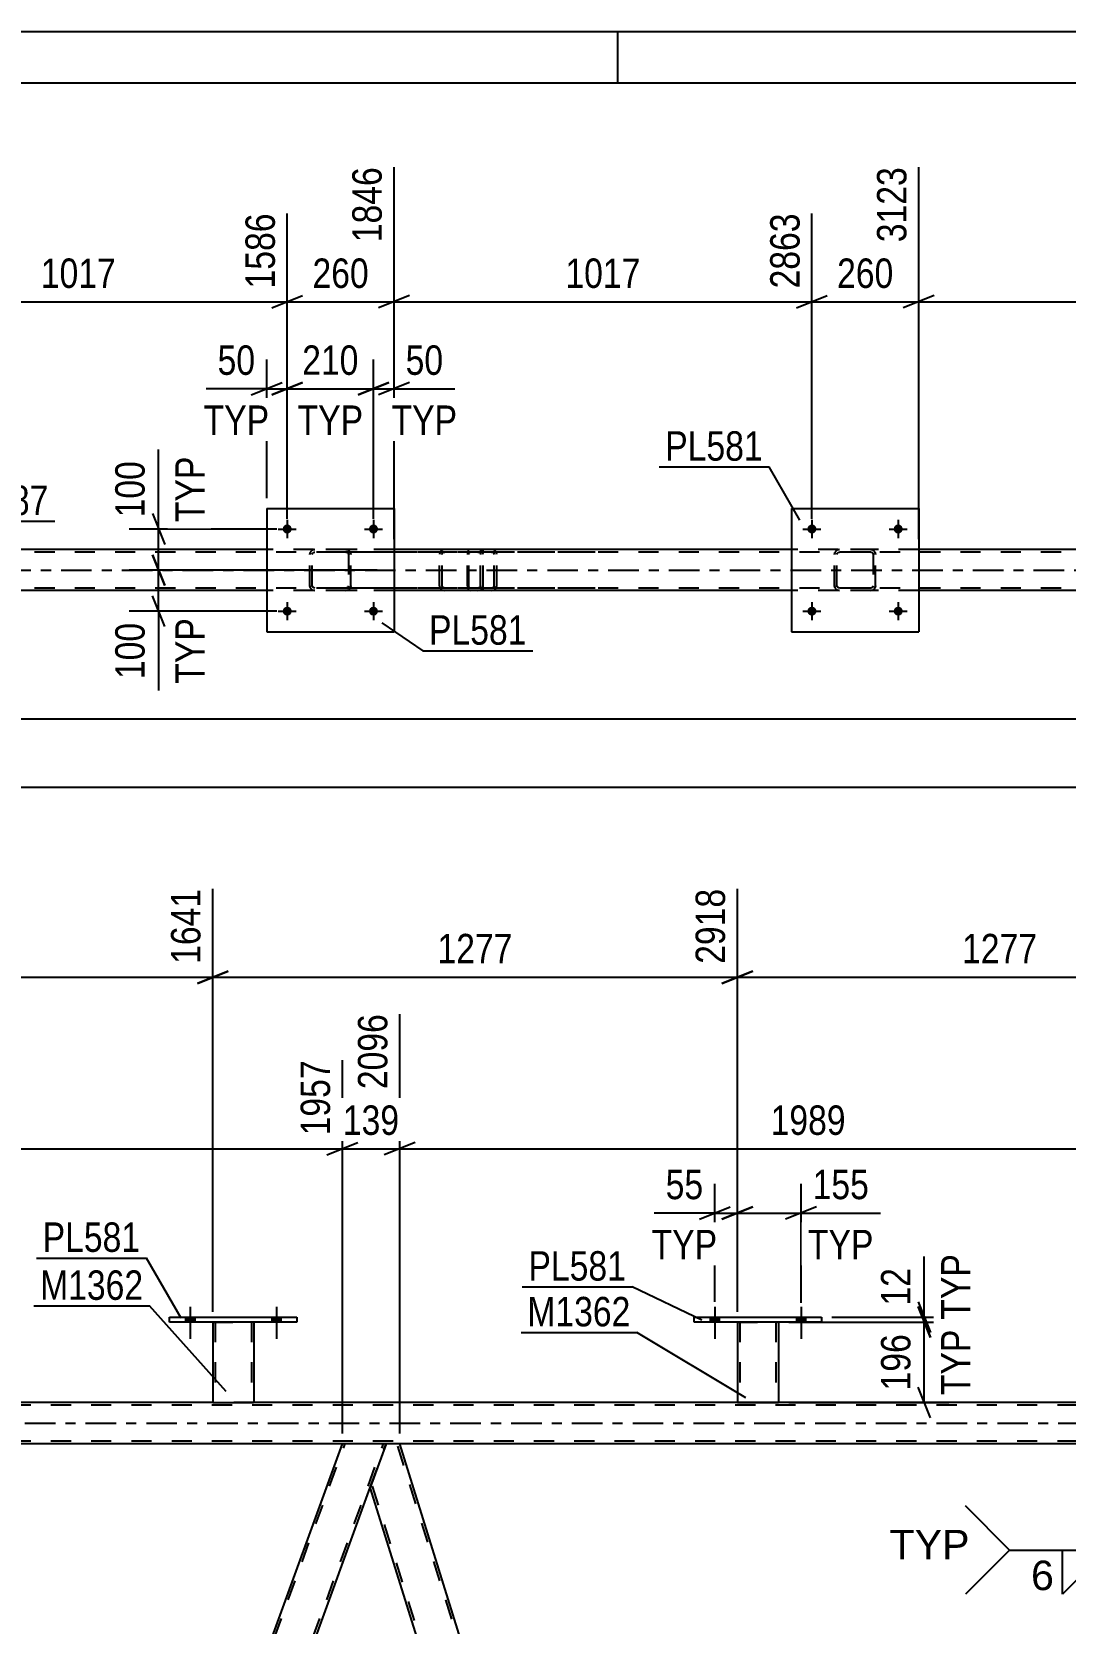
# Model space of a CAD drawing. Header units: millimetres. Extents: x 0 to 841, y 0 to 594.
# Drawn here: x 153.9 to 254.6, y 439.1 to 594 of the extents above; entities that cross this region are included whole.
import ezdxf

# ---------------------------------------------------------------- set-up
doc = ezdxf.new("R2010")
doc.units = ezdxf.units.MM
doc.linetypes.add('DXK_LINE_DOT2', pattern=[3.9198, 1.9599, -1.9599])
doc.linetypes.add('DXK_LINE_DOT3', pattern=[5.9187, 2.979, -0.9799, 0.9799, -0.9799])
doc.styles.add('Arial', font='ARIAL.TTF', dxfattribs={"height": 0.2})
doc.styles.add('Arial Narrow', font='ARIALN.TTF', dxfattribs={"height": 0.2})

# ---------------------------------------------------------------- blocks, each defined once
blk = doc.blocks.new('Unknown-318894806-1133')
at = {"color": 5, "linetype": 'Continuous'}
for p, q in [((841, 594), (0, 594)), ((211, 589), (211, 594)), ((836, 589), (5, 589))]:
    blk.add_line(p, q, dxfattribs=at)
blk = doc.blocks.new('Bolt-318894806-4934 - 4784')
at = {"linetype": 'Continuous'}
for points in [[(179.25, 545.6, -1), (178.37, 545.6, -1)], [(187.65, 545.6, -1), (186.77, 545.6, -1)]]:
    blk.add_hatch(color=1, dxfattribs=at).paths.add_polyline_path(points)
at = {"color": 1, "linetype": 'Continuous'}
for p, q in [((177.93, 545.6), (179.69, 545.6)), ((178.81, 546.48), (178.81, 544.72)), ((186.33, 545.6), (188.09, 545.6)), ((187.21, 546.48), (187.21, 544.72))]:
    blk.add_line(p, q, dxfattribs=at)
blk = doc.blocks.new('Bolt-318894806-4932 - 4784')
at = {"linetype": 'Continuous'}
for points in [[(230.34, 545.6, -1), (229.46, 545.6, -1)], [(238.74, 545.6, -1), (237.86, 545.6, -1)]]:
    blk.add_hatch(color=1, dxfattribs=at).paths.add_polyline_path(points)
at = {"color": 1, "linetype": 'Continuous'}
for p, q in [((229.02, 545.6), (230.78, 545.6)), ((229.9, 546.48), (229.9, 544.72)), ((237.42, 545.6), (239.18, 545.6)), ((238.3, 546.48), (238.3, 544.72))]:
    blk.add_line(p, q, dxfattribs=at)
blk = doc.blocks.new('Part-318894806-4807 - 4784')
at = {"color": 7, "linetype": 'DXK_LINE_DOT2'}
for p, q in [((197.38, 543.6), (182.4, 543.6)), ((197.38, 543.36), (182.4, 543.36)), ((193.67, 543.29), (193.64, 543.12)), ((193.64, 540.08), (193.64, 543.12)), ((193.68, 543.3), (193.67, 543.29)), ((193.89, 543.12), (193.91, 543.21)), ((193.89, 540.08), (193.89, 543.12)), ((193.91, 543.21), (193.97, 543.29)), ((194.15, 543.6), (193.95, 543.56)), ((193.97, 543.29), (194.05, 543.34)), ((194.05, 543.34), (194.15, 543.36)), ((197.58, 543.56), (197.38, 543.6)), ((197.38, 543.36), (197.48, 543.34)), ((197.48, 543.34), (197.56, 543.29)), ((197.56, 543.29), (197.62, 543.21)), ((197.62, 543.21), (197.64, 543.12)), ((197.64, 540.08), (197.64, 543.12)), ((197.86, 543.29), (197.86, 543.3)), ((197.89, 543.12), (197.86, 543.29)), ((197.89, 540.08), (197.89, 543.12)), ((197.38, 539.84), (182.4, 539.84)), ((197.38, 539.6), (182.4, 539.6)), ((193.64, 540.08), (193.68, 539.9)), ((193.91, 539.99), (193.89, 540.08)), ((193.97, 539.91), (193.91, 539.99)), ((193.95, 539.64), (194.15, 539.6)), ((194.05, 539.86), (193.97, 539.91)), ((194.15, 539.84), (194.05, 539.86)), ((197.48, 539.86), (197.38, 539.84)), ((197.38, 539.6), (197.58, 539.64)), ((197.56, 539.91), (197.48, 539.86)), ((197.62, 539.99), (197.56, 539.91)), ((197.64, 540.08), (197.62, 539.99)), ((197.86, 539.9), (197.89, 540.08))]:
    blk.add_line(p, q, dxfattribs=at)
for centre, start, end in [((194.13, 543.1), 110.7584, 155.6801), ((197.4, 543.1), 24.3199, 69.2416), ((194.13, 540.1), 204.3199, 249.2416), ((197.4, 540.1), 290.7584, 335.6801)]:
    blk.add_arc(centre, 0.496, start, end, dxfattribs=at)
blk = doc.blocks.new('Part-318894806-4814 - 4784')
at = {"color": 7, "linetype": 'DXK_LINE_DOT2'}
for p, q in [((196.37, 543.3), (196.35, 543.12)), ((196.35, 540.08), (196.35, 543.12)), ((196.43, 543.46), (196.37, 543.3)), ((196.51, 543.56), (196.43, 543.46)), ((196.48, 543.12), (196.49, 543.21)), ((196.48, 540.08), (196.48, 543.12)), ((196.49, 543.21), (196.52, 543.29)), ((196.62, 543.6), (196.51, 543.56)), ((196.52, 543.29), (196.57, 543.34)), ((196.57, 543.34), (196.62, 543.36)), ((208.78, 543.6), (196.62, 543.6)), ((208.78, 543.36), (196.62, 543.36)), ((197.89, 543.36), (197.89, 543.6)), ((198.9, 543.56), (198.71, 543.6)), ((198.71, 543.36), (198.81, 543.34)), ((198.81, 543.34), (198.89, 543.29)), ((198.89, 543.29), (198.94, 543.21)), ((198.94, 543.21), (198.96, 543.12)), ((198.96, 540.08), (198.96, 543.12)), ((199.18, 543.29), (199.17, 543.3)), ((199.21, 543.12), (199.18, 543.29)), ((199.21, 540.08), (199.21, 543.12)), ((196.35, 540.08), (196.37, 539.9)), ((196.37, 539.9), (196.43, 539.74)), ((196.43, 539.74), (196.51, 539.64)), ((196.49, 539.99), (196.48, 540.08)), ((196.52, 539.91), (196.49, 539.99)), ((196.51, 539.64), (196.62, 539.6)), ((196.57, 539.86), (196.52, 539.91)), ((196.62, 539.84), (196.57, 539.86)), ((208.78, 539.84), (196.62, 539.84)), ((208.78, 539.6), (196.62, 539.6)), ((197.89, 539.6), (197.89, 539.84)), ((198.81, 539.86), (198.71, 539.84)), ((198.71, 539.6), (198.9, 539.64)), ((198.89, 539.91), (198.81, 539.86)), ((198.94, 539.99), (198.89, 539.91)), ((198.96, 540.08), (198.94, 539.99)), ((199.17, 539.9), (199.21, 540.08))]:
    blk.add_line(p, q, dxfattribs=at)
for centre, start, end in [((198.72, 543.11), 23.8495, 68.806), ((198.72, 540.1), 291.194, 336.1505)]:
    blk.add_arc(centre, 0.492, start, end, dxfattribs=at)
blk = doc.blocks.new('Part-318894806-4893 - 4784')
at = {"color": 7, "linetype": 'DXK_LINE_DOT2'}
for p, q in [((232.1, 543.12), (232.13, 543.3)), ((232.13, 543.3), (232.1, 543.12)), ((232.1, 540.08), (232.1, 543.12)), ((232.34, 543.12), (232.35, 543.21)), ((232.34, 540.08), (232.34, 543.12)), ((232.35, 543.21), (232.41, 543.29)), ((232.39, 543.56), (232.58, 543.6)), ((232.58, 543.6), (232.39, 543.56)), ((232.41, 543.29), (232.48, 543.34)), ((232.48, 543.34), (232.58, 543.36)), ((235.62, 543.6), (232.58, 543.6)), ((235.62, 543.36), (232.58, 543.36)), ((235.62, 543.6), (235.8, 543.56)), ((235.8, 543.56), (235.62, 543.6)), ((235.62, 543.36), (235.71, 543.34)), ((235.71, 543.34), (235.79, 543.29)), ((235.79, 543.29), (235.84, 543.21)), ((235.84, 543.21), (235.86, 543.12)), ((235.86, 543.12), (235.86, 540.08)), ((236.06, 543.3), (236.1, 543.12)), ((236.1, 543.12), (236.06, 543.3)), ((236.1, 540.08), (236.1, 543.12)), ((232.13, 539.9), (232.1, 540.08)), ((232.1, 540.08), (232.13, 539.9)), ((232.35, 539.99), (232.34, 540.08)), ((232.41, 539.91), (232.35, 539.99)), ((232.58, 539.6), (232.39, 539.64)), ((232.39, 539.64), (232.58, 539.6)), ((232.48, 539.86), (232.41, 539.91)), ((232.58, 539.84), (232.48, 539.86)), ((235.62, 539.84), (232.58, 539.84)), ((235.62, 539.6), (232.58, 539.6)), ((235.71, 539.86), (235.62, 539.84)), ((235.8, 539.64), (235.62, 539.6)), ((235.62, 539.6), (235.8, 539.64)), ((235.79, 539.91), (235.71, 539.86)), ((235.84, 539.99), (235.79, 539.91)), ((235.86, 540.08), (235.84, 539.99)), ((236.1, 540.08), (236.06, 539.9)), ((236.06, 539.9), (236.1, 540.08))]:
    blk.add_line(p, q, dxfattribs=at)
at = {"color": 7, "linetype": 'DXK_LINE_DOT3'}
blk.add_line((234.1, 541.6), (234.1, 541.6), dxfattribs=at)
at = {"color": 7, "linetype": 'DXK_LINE_DOT2'}
for centre, start, end in [((232.58, 543.12), 112.5, 157.5), ((232.58, 543.12), 112.5, 157.5), ((235.62, 543.12), 22.5, 67.5), ((235.62, 543.12), 22.5, 67.5), ((232.58, 540.08), 202.5, 247.5), ((232.58, 540.08), 202.5, 247.5), ((235.62, 540.08), 292.5, 337.5), ((235.62, 540.08), 292.5, 337.5)]:
    blk.add_arc(centre, 0.48, start, end, dxfattribs=at)
blk = doc.blocks.new('Part-318894806-4898 - 4784')
at = {"color": 2, "linetype": 'Continuous'}
for p, q in [((227.9, 547.6), (227.9, 535.6)), ((227.9, 547.6), (240.3, 547.6)), ((240.3, 547.6), (240.3, 535.6)), ((227.9, 535.6), (240.3, 535.6))]:
    blk.add_line(p, q, dxfattribs=at)
blk = doc.blocks.new('Part-318894806-4899 - 4784')
at = {"color": 7, "linetype": 'DXK_LINE_DOT2'}
for p, q in [((181.01, 543.12), (181.05, 543.3)), ((181.05, 543.3), (181.01, 543.12)), ((181.01, 540.08), (181.01, 543.12)), ((181.25, 543.12), (181.27, 543.21)), ((181.25, 540.08), (181.25, 543.12)), ((181.27, 543.21), (181.33, 543.29)), ((181.31, 543.56), (181.49, 543.6)), ((181.49, 543.6), (181.31, 543.56)), ((181.33, 543.29), (181.4, 543.34)), ((181.4, 543.34), (181.49, 543.36)), ((184.53, 543.6), (181.49, 543.6)), ((184.53, 543.36), (181.49, 543.36)), ((184.53, 543.6), (184.72, 543.56)), ((184.72, 543.56), (184.53, 543.6)), ((184.53, 543.36), (184.63, 543.34)), ((184.63, 543.34), (184.7, 543.29)), ((184.7, 543.29), (184.76, 543.21)), ((184.76, 543.21), (184.77, 543.12)), ((184.77, 543.12), (184.77, 540.08)), ((184.98, 543.3), (185.01, 543.12)), ((185.01, 543.12), (184.98, 543.3)), ((185.01, 540.08), (185.01, 543.12)), ((181.05, 539.9), (181.01, 540.08)), ((181.01, 540.08), (181.05, 539.9)), ((181.27, 539.99), (181.25, 540.08)), ((181.33, 539.91), (181.27, 539.99)), ((181.49, 539.6), (181.31, 539.64)), ((181.31, 539.64), (181.49, 539.6)), ((181.4, 539.86), (181.33, 539.91)), ((181.49, 539.84), (181.4, 539.86)), ((184.53, 539.84), (181.49, 539.84)), ((184.53, 539.6), (181.49, 539.6)), ((184.63, 539.86), (184.53, 539.84)), ((184.72, 539.64), (184.53, 539.6)), ((184.53, 539.6), (184.72, 539.64)), ((184.7, 539.91), (184.63, 539.86)), ((184.76, 539.99), (184.7, 539.91)), ((184.77, 540.08), (184.76, 539.99)), ((185.01, 540.08), (184.98, 539.9)), ((184.98, 539.9), (185.01, 540.08))]:
    blk.add_line(p, q, dxfattribs=at)
at = {"color": 7, "linetype": 'DXK_LINE_DOT3'}
blk.add_line((183.01, 541.6), (183.01, 541.6), dxfattribs=at)
at = {"color": 7, "linetype": 'DXK_LINE_DOT2'}
for centre, start, end in [((181.49, 543.12), 112.5, 157.5), ((181.49, 543.12), 112.5, 157.5), ((184.53, 543.12), 22.5, 67.5), ((184.53, 543.12), 22.5, 67.5), ((181.49, 540.08), 202.5, 247.5), ((181.49, 540.08), 202.5, 247.5), ((184.53, 540.08), 292.5, 337.5), ((184.53, 540.08), 292.5, 337.5)]:
    blk.add_arc(centre, 0.48, start, end, dxfattribs=at)
blk = doc.blocks.new('Part-318894806-4904 - 4784')
at = {"color": 2, "linetype": 'Continuous'}
for p, q in [((176.81, 547.6), (176.81, 535.6)), ((176.81, 547.6), (189.21, 547.6)), ((189.21, 547.6), (189.21, 535.6)), ((176.81, 535.6), (189.21, 535.6))]:
    blk.add_line(p, q, dxfattribs=at)
blk = doc.blocks.new('Bolt-318894806-4931 - 4784')
at = {"linetype": 'Continuous'}
for points in [[(230.34, 537.6, -1), (229.46, 537.6, -1)], [(238.74, 537.6, -1), (237.86, 537.6, -1)]]:
    blk.add_hatch(color=1, dxfattribs=at).paths.add_polyline_path(points)
at = {"color": 1, "linetype": 'Continuous'}
for p, q in [((229.02, 537.6), (230.78, 537.6)), ((229.9, 538.48), (229.9, 536.72)), ((237.42, 537.6), (239.18, 537.6)), ((238.3, 538.48), (238.3, 536.72))]:
    blk.add_line(p, q, dxfattribs=at)
blk = doc.blocks.new('Bolt-318894806-4933 - 4784')
at = {"linetype": 'Continuous'}
for points in [[(179.25, 537.6, -1), (178.37, 537.6, -1)], [(187.65, 537.6, -1), (186.77, 537.6, -1)]]:
    blk.add_hatch(color=1, dxfattribs=at).paths.add_polyline_path(points)
at = {"color": 1, "linetype": 'Continuous'}
for p, q in [((177.93, 537.6), (179.69, 537.6)), ((178.81, 538.48), (178.81, 536.72)), ((186.33, 537.6), (188.09, 537.6)), ((187.21, 538.48), (187.21, 536.72))]:
    blk.add_line(p, q, dxfattribs=at)
blk = doc.blocks.new('Part-318894806-4962 - 4784')
at = {"color": 7, "linetype": 'DXK_LINE_DOT2'}
for p, q in [((716.7, 543.36), (115.36, 543.36)), ((189.21, 543.6), (176.81, 543.6)), ((240.3, 543.6), (227.9, 543.6)), ((716.7, 539.84), (115.36, 539.84)), ((189.21, 539.6), (176.81, 539.6)), ((240.3, 539.6), (227.9, 539.6))]:
    blk.add_line(p, q, dxfattribs=at)
at = {"color": 2, "linetype": 'Continuous'}
for p, q in [((176.81, 543.6), (138.13, 543.6)), ((227.9, 543.6), (189.21, 543.6)), ((278.98, 543.6), (240.3, 543.6)), ((176.81, 539.6), (138.13, 539.6)), ((227.9, 539.6), (189.21, 539.6)), ((278.98, 539.6), (240.3, 539.6))]:
    blk.add_line(p, q, dxfattribs=at)
at = {"color": 7, "linetype": 'DXK_LINE_DOT3'}
blk.add_line((115.36, 541.6), (716.7, 541.6), dxfattribs=at)
blk = doc.blocks.new('Part-318894806-3330 - 3231')
at = {"color": 2, "linetype": 'Continuous'}
for p, q in [((218.44, 468.88), (230.84, 468.88)), ((218.44, 468.4), (218.44, 468.88)), ((230.84, 468.4), (218.44, 468.4)), ((230.84, 468.88), (230.84, 468.4))]:
    blk.add_line(p, q, dxfattribs=at)
blk = doc.blocks.new('Part-318894806-3345 - 3231')
at = {"color": 2, "linetype": 'Continuous'}
for p, q in [((188.44, 456.55), (186.89, 452.3)), ((189.76, 456.55), (188.44, 456.55)), ((226.04, 340.16), (189.76, 456.55)), ((221.85, 340.16), (186.89, 452.3))]:
    blk.add_line(p, q, dxfattribs=at)
at = {"color": 7, "linetype": 'DXK_LINE_DOT2'}
for p, q in [((226.33, 338.43), (189.51, 456.55)), ((223.85, 334.55), (187.03, 452.67)), ((223.6, 334.55), (221.85, 340.16)), ((226.46, 338.8), (226.04, 340.16)), ((224.91, 334.55), (226.46, 338.8)), ((223.6, 334.55), (224.91, 334.55))]:
    blk.add_line(p, q, dxfattribs=at)
blk = doc.blocks.new('Part-318894806-3283 - 3231')
at = {"color": 2, "linetype": 'Continuous'}
for p, q in [((222.64, 468.4), (222.64, 460.56)), ((226.64, 468.4), (226.64, 460.56)), ((222.64, 460.56), (226.64, 460.56))]:
    blk.add_line(p, q, dxfattribs=at)
at = {"color": 7, "linetype": 'DXK_LINE_DOT2'}
for p, q in [((222.64, 468.4), (226.64, 468.4)), ((222.64, 468.4), (222.64, 468.4)), ((222.64, 468.4), (222.64, 468.4)), ((222.88, 468.4), (222.88, 460.56)), ((226.4, 468.4), (226.4, 460.56)), ((226.64, 468.4), (226.64, 468.4)), ((226.64, 468.4), (226.64, 468.4)), ((226.38, 460.56), (226.34, 460.56)), ((226.34, 460.56), (226.38, 460.56)), ((226.4, 460.56), (226.38, 460.56)), ((226.38, 460.56), (226.4, 460.56))]:
    blk.add_line(p, q, dxfattribs=at)
blk = doc.blocks.new('Bolt-318894806-3424 - 3231')
at = {"linetype": 'Continuous'}
for points in [[(220, 468.4), (220.88, 468.4), (220.88, 468.88), (220, 468.88)], [(228.4, 468.4), (229.28, 468.4), (229.28, 468.88), (228.4, 468.88)]]:
    blk.add_hatch(color=1, dxfattribs=at).paths.add_polyline_path(points)
at = {"color": 1, "linetype": 'Continuous'}
for p, q in [((220.44, 469.88), (220.44, 466.76)), ((228.84, 469.88), (228.84, 466.76)), ((220, 468.88), (220, 468.4)), ((220.88, 468.88), (220.88, 468.4)), ((228.4, 468.88), (228.4, 468.4)), ((229.28, 468.88), (229.28, 468.4))]:
    blk.add_line(p, q, dxfattribs=at)
blk = doc.blocks.new('Part-318894806-3320 - 3231')
at = {"color": 2, "linetype": 'Continuous'}
for p, q in [((167.36, 468.88), (179.76, 468.88)), ((167.36, 468.4), (167.36, 468.88)), ((179.76, 468.4), (167.36, 468.4)), ((179.76, 468.88), (179.76, 468.4))]:
    blk.add_line(p, q, dxfattribs=at)
blk = doc.blocks.new('Part-318894806-3382 - 3231')
at = {"color": 2, "linetype": 'Continuous'}
for p, q in [((139.78, 334.55), (184.18, 456.55)), ((188.44, 456.55), (184.18, 456.55)), ((144.04, 334.55), (186.89, 452.3)), ((143.72, 334.55), (139.78, 334.55)), ((144, 334.55), (143.72, 334.55)), ((144.04, 334.55), (144, 334.55))]:
    blk.add_line(p, q, dxfattribs=at)
at = {"color": 7, "linetype": 'DXK_LINE_DOT2'}
for p, q in [((140.04, 334.55), (184.44, 456.55)), ((143.78, 334.55), (188.18, 456.55)), ((186.89, 452.3), (188.44, 456.55)), ((143.72, 334.55), (143.89, 334.55))]:
    blk.add_line(p, q, dxfattribs=at)
blk = doc.blocks.new('Part-318894806-3325 - 3231')
at = {"color": 2, "linetype": 'Continuous'}
for p, q in [((171.56, 468.4), (171.56, 460.55)), ((175.56, 468.4), (175.56, 460.55)), ((171.56, 460.55), (175.52, 460.55)), ((175.56, 460.55), (175.52, 460.55))]:
    blk.add_line(p, q, dxfattribs=at)
at = {"color": 7, "linetype": 'DXK_LINE_DOT2'}
for p, q in [((171.56, 468.4), (175.56, 468.4)), ((171.56, 468.4), (171.56, 468.4)), ((171.56, 468.4), (171.56, 468.4)), ((171.8, 468.4), (171.8, 460.55)), ((175.32, 468.4), (175.32, 460.55)), ((175.56, 468.4), (175.56, 468.4)), ((175.56, 468.4), (175.56, 468.4)), ((175.3, 460.55), (175.32, 460.55))]:
    blk.add_line(p, q, dxfattribs=at)
blk = doc.blocks.new('Bolt-318894806-3421 - 3231')
at = {"linetype": 'Continuous'}
for points in [[(168.92, 468.4), (169.8, 468.4), (169.8, 468.88), (168.92, 468.88)], [(177.32, 468.4), (178.2, 468.4), (178.2, 468.88), (177.32, 468.88)]]:
    blk.add_hatch(color=1, dxfattribs=at).paths.add_polyline_path(points)
at = {"color": 1, "linetype": 'Continuous'}
for p, q in [((169.36, 469.88), (169.36, 466.76)), ((177.76, 469.88), (177.76, 466.76)), ((168.92, 468.88), (168.92, 468.4)), ((169.8, 468.88), (169.8, 468.4)), ((177.32, 468.88), (177.32, 468.4)), ((178.2, 468.88), (178.2, 468.4))]:
    blk.add_line(p, q, dxfattribs=at)
blk = doc.blocks.new('Bolt-318894806-3422 - 3231')
at = {"linetype": 'Continuous'}
for points in [[(168.92, 468.4), (169.8, 468.4), (169.8, 468.88), (168.92, 468.88)], [(177.32, 468.4), (178.2, 468.4), (178.2, 468.88), (177.32, 468.88)]]:
    blk.add_hatch(color=1, dxfattribs=at).paths.add_polyline_path(points)
at = {"color": 1, "linetype": 'Continuous'}
for p, q in [((169.36, 469.88), (169.36, 466.76)), ((177.76, 469.88), (177.76, 466.76)), ((168.92, 468.88), (168.92, 468.4)), ((169.8, 468.88), (169.8, 468.4)), ((177.32, 468.88), (177.32, 468.4)), ((178.2, 468.88), (178.2, 468.4))]:
    blk.add_line(p, q, dxfattribs=at)
blk = doc.blocks.new('Bolt-318894806-3423 - 3231')
at = {"linetype": 'Continuous'}
for points in [[(220, 468.4), (220.88, 468.4), (220.88, 468.88), (220, 468.88)], [(228.4, 468.4), (229.28, 468.4), (229.28, 468.88), (228.4, 468.88)]]:
    blk.add_hatch(color=1, dxfattribs=at).paths.add_polyline_path(points)
at = {"color": 1, "linetype": 'Continuous'}
for p, q in [((220.44, 469.88), (220.44, 466.76)), ((228.84, 469.88), (228.84, 466.76)), ((220, 468.88), (220, 468.4)), ((220.88, 468.88), (220.88, 468.4)), ((228.4, 468.88), (228.4, 468.4)), ((229.28, 468.88), (229.28, 468.4))]:
    blk.add_line(p, q, dxfattribs=at)
blk = doc.blocks.new('Part-318894806-3655 - 3231')
at = {"color": 7, "linetype": 'DXK_LINE_DOT2'}
for p, q in [((749.65, 460.31), (105.91, 460.31)), ((175.56, 460.55), (171.56, 460.55)), ((749.65, 456.79), (105.91, 456.79)), ((189.76, 456.55), (184.18, 456.55))]:
    blk.add_line(p, q, dxfattribs=at)
at = {"color": 2, "linetype": 'Continuous'}
for p, q in [((171.56, 460.55), (124.48, 460.55)), ((273.72, 460.55), (175.56, 460.55)), ((184.18, 456.55), (105.91, 456.55)), ((269.32, 456.55), (189.76, 456.55))]:
    blk.add_line(p, q, dxfattribs=at)
at = {"color": 7, "linetype": 'DXK_LINE_DOT3'}
blk.add_line((105.91, 458.55), (749.65, 458.55), dxfattribs=at)
blk = doc.blocks.new('Part-318894806-3683 - 3231')
at = {"color": 7, "linetype": 'DXK_LINE_DOT2'}
for p, q in [((225.17, 334.55), (269.57, 456.55)), ((228.91, 334.55), (273.32, 456.55)), ((273.57, 456.55), (272.03, 452.3)), ((224.91, 334.55), (226.95, 340.16)), ((229.17, 334.55), (231.21, 340.16)), ((229.17, 334.55), (224.91, 334.55))]:
    blk.add_line(p, q, dxfattribs=at)
at = {"color": 2, "linetype": 'Continuous'}
for p, q in [((226.95, 340.16), (269.32, 456.55)), ((269.32, 456.55), (273.57, 456.55)), ((231.21, 340.16), (272.03, 452.3))]:
    blk.add_line(p, q, dxfattribs=at)
blk = doc.blocks.new('StraightDimension-318894806-5174 - 4784')
at = {"color": 7, "linetype": 'Continuous'}
for p, q in [((240.3, 544.6), (240.3, 580.83)), ((229.9, 546.6), (229.9, 576.33)), ((228.4, 567.12), (231.4, 568.32)), ((229.9, 567.72), (240.3, 567.72)), ((241.8, 568.32), (238.8, 567.12))]:
    blk.add_line(p, q, dxfattribs=at)
at = {"color": 0}
blk.add_wipeout([(238.44, 568.47), (238.44, 572.67), (231.75, 572.67), (231.75, 568.47)], dxfattribs=at)
at = {"color": 3, "style": 'Arial Narrow'}
blk.add_text('260', height=2.863, dxfattribs=at).set_placement((232.35, 569.07))
at = {"color": 0, "linetype": 'Continuous'}
blk.add_wipeout([(239.7, 581.43), (235.5, 581.43), (235.5, 572.92), (239.7, 572.92)], dxfattribs=at)
at = {"color": 3, "linetype": 'Continuous', "style": 'Arial Narrow'}
blk.add_text('3123', height=2.863, rotation=90.0002, dxfattribs=at).set_placement((239.1, 573.52))
blk = doc.blocks.new('StraightDimension-318894806-5026 - 4784')
at = {"color": 7, "linetype": 'Continuous'}
blk.add_line((115.36, 527.13), (753.82, 527.13), dxfattribs=at)
blk = doc.blocks.new('StraightDimension-318894806-5636 - 4784')
at = {"color": 7, "linetype": 'Continuous'}
for p, q in [((165.68, 543.1), (166.88, 540.1)), ((187.58, 541.6), (163.43, 541.6)), ((166.28, 537.6), (166.28, 541.6)), ((177.81, 537.6), (163.43, 537.6)), ((166.88, 536.1), (165.68, 539.1))]:
    blk.add_line(p, q, dxfattribs=at)
at = {"color": 0}
blk.add_wipeout([(165.53, 537.08), (161.33, 537.08), (161.33, 530.39), (165.53, 530.39)], dxfattribs=at)
at = {"color": 0, "linetype": 'Continuous'}
blk.add_wipeout([(171.38, 537.53), (167.18, 537.53), (167.18, 529.94), (171.38, 529.94)], dxfattribs=at)
at = {"color": 7, "linetype": 'Continuous'}
blk.add_line((166.28, 537.6), (166.28, 529.87), dxfattribs=at)
blk.add_line((166.28, 537.6), (166.28, 529.87), dxfattribs=at)
at = {"color": 3, "style": 'Arial Narrow'}
blk.add_text('100', height=2.863, rotation=90.0002, dxfattribs=at).set_placement((164.93, 530.99))
at = {"color": 3, "linetype": 'Continuous', "style": 'Arial Narrow'}
blk.add_text('TYP', height=2.863, rotation=90.0002, dxfattribs=at).set_placement((170.78, 530.54))
blk = doc.blocks.new('StraightDimension-318894806-5121 - 4784')
at = {"color": 7, "linetype": 'Continuous'}
for p, q in [((138.13, 544.28), (138.13, 579)), ((178.81, 546.6), (178.81, 576.33)), ((139.63, 568.32), (136.63, 567.12)), ((138.13, 567.72), (178.81, 567.72)), ((177.31, 567.12), (180.31, 568.32))]:
    blk.add_line(p, q, dxfattribs=at)
at = {"color": 0, "linetype": 'Continuous'}
blk.add_wipeout([(178.21, 576.93), (174.01, 576.93), (174.01, 568.42), (178.21, 568.42)], dxfattribs=at)
at = {"color": 0}
blk.add_wipeout([(162.73, 568.47), (162.73, 572.67), (154.22, 572.67), (154.22, 568.47)], dxfattribs=at)
at = {"color": 3, "linetype": 'Continuous', "style": 'Arial Narrow'}
blk.add_text('1586', height=2.863, rotation=90.0002, dxfattribs=at).set_placement((177.61, 569.02))
at = {"color": 3, "style": 'Arial Narrow'}
blk.add_text('1017', height=2.863, dxfattribs=at).set_placement((154.82, 569.07))
blk = doc.blocks.new('StraightDimension-318894806-5134 - 4784')
at = {"color": 7, "linetype": 'Continuous'}
for p, q in [((189.21, 544.6), (189.21, 580.83)), ((178.81, 546.6), (178.81, 576.33)), ((177.31, 567.12), (180.31, 568.32)), ((178.81, 567.72), (189.21, 567.72)), ((190.71, 568.32), (187.71, 567.12))]:
    blk.add_line(p, q, dxfattribs=at)
at = {"color": 0}
blk.add_wipeout([(187.36, 568.47), (187.36, 572.67), (180.67, 572.67), (180.67, 568.47)], dxfattribs=at)
at = {"color": 3, "style": 'Arial Narrow'}
blk.add_text('260', height=2.863, dxfattribs=at).set_placement((181.27, 569.07))
at = {"color": 0, "linetype": 'Continuous'}
blk.add_wipeout([(188.61, 581.43), (184.41, 581.43), (184.41, 572.92), (188.61, 572.92)], dxfattribs=at)
at = {"color": 3, "linetype": 'Continuous', "style": 'Arial Narrow'}
blk.add_text('1846', height=2.863, rotation=90.0002, dxfattribs=at).set_placement((188.01, 573.52))
blk = doc.blocks.new('StraightDimension-318894806-5154 - 4784')
at = {"color": 7, "linetype": 'Continuous'}
for p, q in [((189.21, 544.6), (189.21, 580.83)), ((229.9, 546.6), (229.9, 576.33)), ((190.71, 568.32), (187.71, 567.12)), ((189.21, 567.72), (229.9, 567.72)), ((228.4, 567.12), (231.4, 568.32))]:
    blk.add_line(p, q, dxfattribs=at)
at = {"color": 0, "linetype": 'Continuous'}
blk.add_wipeout([(229.3, 576.93), (225.1, 576.93), (225.1, 568.42), (229.3, 568.42)], dxfattribs=at)
at = {"color": 0}
blk.add_wipeout([(213.81, 568.47), (213.81, 572.67), (205.3, 572.67), (205.3, 568.47)], dxfattribs=at)
at = {"color": 3, "linetype": 'Continuous', "style": 'Arial Narrow'}
blk.add_text('2863', height=2.863, rotation=90.0002, dxfattribs=at).set_placement((228.7, 569.02))
at = {"color": 3, "style": 'Arial Narrow'}
blk.add_text('1017', height=2.863, dxfattribs=at).set_placement((205.9, 569.07))
blk = doc.blocks.new('StraightDimension-318894806-5194 - 4784')
at = {"color": 7, "linetype": 'Continuous'}
for p, q in [((240.3, 544.6), (240.3, 580.83)), ((280.98, 546.6), (280.98, 576.33)), ((241.8, 568.32), (238.8, 567.12)), ((240.3, 567.72), (280.98, 567.72)), ((279.48, 567.12), (282.48, 568.32))]:
    blk.add_line(p, q, dxfattribs=at)
at = {"color": 0, "linetype": 'Continuous'}
blk.add_wipeout([(280.38, 576.93), (276.18, 576.93), (276.18, 568.42), (280.38, 568.42)], dxfattribs=at)
at = {"color": 0}
blk.add_wipeout([(264.89, 568.47), (264.89, 572.67), (256.38, 572.67), (256.38, 568.47)], dxfattribs=at)
at = {"color": 3, "linetype": 'Continuous', "style": 'Arial Narrow'}
blk.add_text('4140', height=2.863, rotation=90.0002, dxfattribs=at).set_placement((279.78, 569.02))
at = {"color": 3, "style": 'Arial Narrow'}
blk.add_text('1017', height=2.863, dxfattribs=at).set_placement((256.98, 569.07))
blk = doc.blocks.new('StraightDimension-318894806-5602 - 4784')
at = {"color": 7, "linetype": 'Continuous'}
blk.add_line((114.72, 520.48), (754.46, 520.48), dxfattribs=at)
blk = doc.blocks.new('StraightDimension-318894806-5613 - 4784')
at = {"color": 7, "linetype": 'Continuous'}
for p, q in [((165.68, 547.1), (166.88, 544.1)), ((177.81, 545.6), (163.43, 545.6)), ((166.28, 541.6), (166.28, 545.6)), ((166.88, 540.1), (165.68, 543.1)), ((187.58, 541.6), (163.43, 541.6))]:
    blk.add_line(p, q, dxfattribs=at)
at = {"color": 0, "linetype": 'Continuous'}
blk.add_wipeout([(171.38, 553.26), (167.18, 553.26), (167.18, 545.67), (171.38, 545.67)], dxfattribs=at)
at = {"color": 0}
blk.add_wipeout([(165.53, 552.81), (161.33, 552.81), (161.33, 546.13), (165.53, 546.13)], dxfattribs=at)
at = {"color": 7, "linetype": 'Continuous'}
blk.add_line((166.28, 545.6), (166.28, 553.33), dxfattribs=at)
blk.add_line((166.28, 545.6), (166.28, 553.33), dxfattribs=at)
at = {"color": 3, "style": 'Arial Narrow'}
blk.add_text('100', height=2.863, rotation=90.0002, dxfattribs=at).set_placement((164.93, 546.73))
at = {"color": 3, "linetype": 'Continuous', "style": 'Arial Narrow'}
blk.add_text('TYP', height=2.863, rotation=90.0002, dxfattribs=at).set_placement((170.78, 546.27))
blk = doc.blocks.new('StraightDimension-318894806-5660 - 4784')
at = {"color": 7, "linetype": 'Continuous'}
for p, q in [((176.81, 548.6), (176.81, 562.11)), ((178.81, 546.6), (178.81, 562.11)), ((175.31, 558.66), (178.31, 559.86)), ((176.81, 559.26), (178.81, 559.26)), ((180.31, 559.86), (177.31, 558.66))]:
    blk.add_line(p, q, dxfattribs=at)
at = {"color": 0}
blk.add_wipeout([(176.29, 560.01), (176.29, 564.21), (171.43, 564.21), (171.43, 560.01)], dxfattribs=at)
at = {"color": 0, "linetype": 'Continuous'}
blk.add_wipeout([(177.66, 554.16), (177.66, 558.36), (170.07, 558.36), (170.07, 554.16)], dxfattribs=at)
at = {"color": 7, "linetype": 'Continuous'}
blk.add_line((176.81, 559.26), (170.91, 559.26), dxfattribs=at)
blk.add_line((176.81, 559.26), (170.91, 559.26), dxfattribs=at)
at = {"color": 3, "style": 'Arial Narrow'}
blk.add_text('50', height=2.863, dxfattribs=at).set_placement((172.03, 560.61))
at = {"color": 3, "linetype": 'Continuous', "style": 'Arial Narrow'}
blk.add_text('TYP', height=2.863, dxfattribs=at).set_placement((170.67, 554.76))
blk = doc.blocks.new('StraightDimension-318894806-5673 - 4784')
at = {"color": 7, "linetype": 'Continuous'}
for p, q in [((178.81, 546.6), (178.81, 562.11)), ((187.21, 546.6), (187.21, 562.11)), ((177.31, 558.66), (180.31, 559.86)), ((178.81, 559.26), (187.21, 559.26)), ((188.71, 559.86), (185.71, 558.66))]:
    blk.add_line(p, q, dxfattribs=at)
at = {"color": 0}
blk.add_wipeout([(186.36, 560.01), (186.36, 564.21), (179.67, 564.21), (179.67, 560.01)], dxfattribs=at)
at = {"color": 0, "linetype": 'Continuous'}
blk.add_wipeout([(186.81, 554.16), (186.81, 558.36), (179.22, 558.36), (179.22, 554.16)], dxfattribs=at)
at = {"color": 3, "style": 'Arial Narrow'}
blk.add_text('210', height=2.863, dxfattribs=at).set_placement((180.27, 560.61))
at = {"color": 3, "linetype": 'Continuous', "style": 'Arial Narrow'}
blk.add_text('TYP', height=2.863, dxfattribs=at).set_placement((179.82, 554.76))
blk = doc.blocks.new('StraightDimension-318894806-5689 - 4784')
at = {"color": 7, "linetype": 'Continuous'}
for p, q in [((187.21, 546.6), (187.21, 562.11)), ((189.21, 548.6), (189.21, 562.11)), ((185.71, 558.66), (188.71, 559.86)), ((187.21, 559.26), (189.21, 559.26)), ((190.71, 559.86), (187.71, 558.66))]:
    blk.add_line(p, q, dxfattribs=at)
at = {"color": 0}
blk.add_wipeout([(194.6, 560.01), (194.6, 564.21), (189.74, 564.21), (189.74, 560.01)], dxfattribs=at)
at = {"color": 0, "linetype": 'Continuous'}
blk.add_wipeout([(195.96, 554.16), (195.96, 558.36), (188.37, 558.36), (188.37, 554.16)], dxfattribs=at)
at = {"color": 7, "linetype": 'Continuous'}
blk.add_line((189.21, 559.26), (195.12, 559.26), dxfattribs=at)
blk.add_line((189.21, 559.26), (195.12, 559.26), dxfattribs=at)
at = {"color": 3, "style": 'Arial Narrow'}
blk.add_text('50', height=2.863, dxfattribs=at).set_placement((190.34, 560.61))
at = {"color": 3, "linetype": 'Continuous', "style": 'Arial Narrow'}
blk.add_text('TYP', height=2.863, dxfattribs=at).set_placement((188.97, 554.76))
blk = doc.blocks.new('StraightDimension-318894806-4402 - 3231')
at = {"color": 7, "linetype": 'Continuous'}
for p, q in [((184.18, 457.55), (184.18, 493.88)), ((105.91, 461.55), (105.91, 488.4)), ((107.41, 485.87), (104.41, 484.67)), ((105.91, 485.27), (184.18, 485.27)), ((182.68, 484.67), (185.68, 485.87))]:
    blk.add_line(p, q, dxfattribs=at)
at = {"color": 0, "linetype": 'Continuous'}
for points in [[(183.58, 494.48), (179.38, 494.48), (179.38, 485.97), (183.58, 485.97)], [(105.31, 489), (101.11, 489), (101.11, 485.97), (105.31, 485.97)]]:
    blk.add_wipeout(points, dxfattribs=at)
at = {"color": 0}
blk.add_wipeout([(149.3, 486.02), (149.3, 490.22), (140.79, 490.22), (140.79, 486.02)], dxfattribs=at)
at = {"color": 3, "linetype": 'Continuous', "style": 'Arial Narrow'}
for s, height, p in [('1957', 2.863, (182.98, 486.57)), ('0', 2.86, (104.71, 486.57))]:
    blk.add_text(s, height=height, rotation=90.0002, dxfattribs=at).set_placement(p)
at = {"color": 3, "style": 'Arial Narrow'}
blk.add_text('1957', height=2.863, dxfattribs=at).set_placement((141.39, 486.62))
blk = doc.blocks.new('StraightDimension-318894806-4679 - 3231')
at = {"color": 7, "linetype": 'Continuous'}
for p, q in [((240.24, 469.9), (241.44, 466.9)), ((227.64, 468.4), (243.24, 468.4)), ((240.84, 460.56), (240.84, 468.4)), ((241.44, 459.06), (240.24, 462.06)), ((227.64, 460.56), (243.24, 460.56))]:
    blk.add_line(p, q, dxfattribs=at)
at = {"color": 0, "linetype": 'Continuous'}
blk.add_wipeout([(245.94, 468.27), (241.74, 468.27), (241.74, 460.68), (245.94, 460.68)], dxfattribs=at)
at = {"color": 0}
blk.add_wipeout([(240.09, 467.82), (235.89, 467.82), (235.89, 461.14), (240.09, 461.14)], dxfattribs=at)
at = {"color": 3, "style": 'Arial Narrow'}
blk.add_text('196', height=2.863, rotation=90.0002, dxfattribs=at).set_placement((239.49, 461.74))
at = {"color": 3, "linetype": 'Continuous', "style": 'Arial Narrow'}
blk.add_text('TYP', height=2.863, rotation=90.0002, dxfattribs=at).set_placement((245.34, 461.28))
blk = doc.blocks.new('StraightDimension-318894806-4671 - 3231')
at = {"color": 7, "linetype": 'Continuous'}
for p, q in [((240.24, 470.38), (241.44, 467.38)), ((241.44, 466.9), (240.24, 469.9)), ((227.64, 468.4), (243.24, 468.4)), ((231.84, 468.88), (243.24, 468.88)), ((240.84, 468.4), (240.84, 468.88))]:
    blk.add_line(p, q, dxfattribs=at)
at = {"color": 0, "linetype": 'Continuous'}
blk.add_wipeout([(245.94, 475.62), (241.74, 475.62), (241.74, 468.03), (245.94, 468.03)], dxfattribs=at)
at = {"color": 0}
blk.add_wipeout([(240.09, 474.26), (235.89, 474.26), (235.89, 469.4), (240.09, 469.4)], dxfattribs=at)
at = {"color": 7, "linetype": 'Continuous'}
blk.add_line((240.84, 468.88), (240.84, 474.78), dxfattribs=at)
blk.add_line((240.84, 468.88), (240.84, 474.78), dxfattribs=at)
at = {"color": 3, "linetype": 'Continuous', "style": 'Arial Narrow'}
blk.add_text('TYP', height=2.863, rotation=90.0002, dxfattribs=at).set_placement((245.34, 468.63))
at = {"color": 3, "style": 'Arial Narrow'}
blk.add_text('12', height=2.863, rotation=90.0002, dxfattribs=at).set_placement((239.49, 470))
blk = doc.blocks.new('StraightDimension-318894806-3991 - 3231')
at = {"color": 7, "linetype": 'Continuous'}
for p, q in [((63.08, 467.38), (61.88, 470.38)), ((115.28, 468.88), (59.63, 468.88)), ((62.48, 324.96), (62.48, 468.88)), ((61.88, 326.46), (63.08, 323.46)), ((217.71, 324.96), (59.63, 324.96))]:
    blk.add_line(p, q, dxfattribs=at)
at = {"color": 0}
blk.add_wipeout([(61.73, 401.17), (57.53, 401.17), (57.53, 392.66), (61.73, 392.66)], dxfattribs=at)
at = {"color": 3, "style": 'Arial Narrow'}
blk.add_text('3598', height=2.863, rotation=90.0002, dxfattribs=at).set_placement((61.13, 393.26))
blk = doc.blocks.new('StraightDimension-318894806-4434 - 3231')
at = {"color": 7, "linetype": 'Continuous'}
for p, q in [((189.76, 457.55), (189.76, 498.38)), ((269.32, 457.55), (269.32, 493.88)), ((191.26, 485.87), (188.26, 484.67)), ((189.76, 485.27), (269.32, 485.27)), ((267.82, 484.67), (270.82, 485.87))]:
    blk.add_line(p, q, dxfattribs=at)
at = {"color": 0, "linetype": 'Continuous'}
blk.add_wipeout([(268.72, 494.48), (264.52, 494.48), (264.52, 485.97), (268.72, 485.97)], dxfattribs=at)
at = {"color": 0}
blk.add_wipeout([(233.79, 486.02), (233.79, 490.22), (225.28, 490.22), (225.28, 486.02)], dxfattribs=at)
at = {"color": 3, "linetype": 'Continuous', "style": 'Arial Narrow'}
blk.add_text('4085', height=2.863, rotation=90.0002, dxfattribs=at).set_placement((268.12, 486.57))
at = {"color": 3, "style": 'Arial Narrow'}
blk.add_text('1989', height=2.863, dxfattribs=at).set_placement((225.88, 486.62))
blk = doc.blocks.new('StraightDimension-318894806-4663 - 3231')
at = {"color": 7, "linetype": 'Continuous'}
for p, q in [((222.64, 469.4), (222.64, 481.86)), ((228.84, 470.26), (228.84, 481.86)), ((221.14, 478.41), (224.14, 479.61)), ((222.64, 479.01), (228.84, 479.01)), ((230.34, 479.61), (227.34, 478.41))]:
    blk.add_line(p, q, dxfattribs=at)
at = {"color": 0}
blk.add_wipeout([(236.05, 479.76), (236.05, 483.96), (229.37, 483.96), (229.37, 479.76)], dxfattribs=at)
at = {"color": 0, "linetype": 'Continuous'}
blk.add_wipeout([(236.5, 473.91), (236.5, 478.11), (228.91, 478.11), (228.91, 473.91)], dxfattribs=at)
at = {"color": 7, "linetype": 'Continuous'}
blk.add_line((228.84, 479.01), (236.57, 479.01), dxfattribs=at)
blk.add_line((228.84, 479.01), (236.57, 479.01), dxfattribs=at)
at = {"color": 3, "style": 'Arial Narrow'}
blk.add_text('155', height=2.863, dxfattribs=at).set_placement((229.97, 480.36))
at = {"color": 3, "linetype": 'Continuous', "style": 'Arial Narrow'}
blk.add_text('TYP', height=2.863, dxfattribs=at).set_placement((229.51, 474.51))
blk = doc.blocks.new('StraightDimension-318894806-3960 - 3231')
at = {"color": 7, "linetype": 'Continuous'}
for p, q in [((171.56, 469.4), (171.56, 510.58)), ((222.64, 469.4), (222.64, 510.58)), ((173.06, 502.57), (170.06, 501.37)), ((171.56, 501.97), (222.64, 501.97)), ((221.14, 501.37), (224.14, 502.57))]:
    blk.add_line(p, q, dxfattribs=at)
at = {"color": 0, "linetype": 'Continuous'}
blk.add_wipeout([(222.04, 511.18), (217.84, 511.18), (217.84, 502.67), (222.04, 502.67)], dxfattribs=at)
at = {"color": 0}
blk.add_wipeout([(201.36, 502.72), (201.36, 506.92), (192.84, 506.92), (192.84, 502.72)], dxfattribs=at)
at = {"color": 3, "linetype": 'Continuous', "style": 'Arial Narrow'}
blk.add_text('2918', height=2.863, rotation=90.0002, dxfattribs=at).set_placement((221.44, 503.27))
at = {"color": 3, "style": 'Arial Narrow'}
blk.add_text('1277', height=2.863, dxfattribs=at).set_placement((193.44, 503.32))
blk = doc.blocks.new('StraightDimension-318894806-3950 - 3231')
at = {"color": 7, "linetype": 'Continuous'}
for p, q in [((222.64, 469.4), (222.64, 510.58)), ((273.72, 469.4), (273.72, 510.58)), ((224.14, 502.57), (221.14, 501.37)), ((222.64, 501.97), (273.72, 501.97)), ((272.22, 501.37), (275.22, 502.57))]:
    blk.add_line(p, q, dxfattribs=at)
at = {"color": 0, "linetype": 'Continuous'}
blk.add_wipeout([(273.12, 511.18), (268.92, 511.18), (268.92, 502.67), (273.12, 502.67)], dxfattribs=at)
at = {"color": 0}
blk.add_wipeout([(252.44, 502.72), (252.44, 506.92), (243.92, 506.92), (243.92, 502.72)], dxfattribs=at)
at = {"color": 3, "linetype": 'Continuous', "style": 'Arial Narrow'}
blk.add_text('4195', height=2.863, rotation=90.0002, dxfattribs=at).set_placement((272.52, 503.27))
at = {"color": 3, "style": 'Arial Narrow'}
blk.add_text('1277', height=2.863, dxfattribs=at).set_placement((244.52, 503.32))
blk = doc.blocks.new('StraightDimension-318894806-3970 - 3231')
at = {"color": 7, "linetype": 'Continuous'}
for p, q in [((120.48, 469.4), (120.48, 513.25)), ((171.56, 469.4), (171.56, 510.58)), ((121.98, 502.57), (118.98, 501.37)), ((120.48, 501.97), (171.56, 501.97)), ((170.06, 501.37), (173.06, 502.57))]:
    blk.add_line(p, q, dxfattribs=at)
at = {"color": 0, "linetype": 'Continuous'}
blk.add_wipeout([(170.96, 511.18), (166.76, 511.18), (166.76, 502.67), (170.96, 502.67)], dxfattribs=at)
at = {"color": 0}
blk.add_wipeout([(150.28, 502.72), (150.28, 506.92), (141.76, 506.92), (141.76, 502.72)], dxfattribs=at)
at = {"color": 3, "linetype": 'Continuous', "style": 'Arial Narrow'}
blk.add_text('1641', height=2.863, rotation=90.0002, dxfattribs=at).set_placement((170.36, 503.27))
at = {"color": 3, "style": 'Arial Narrow'}
blk.add_text('1277', height=2.863, dxfattribs=at).set_placement((142.36, 503.32))
blk = doc.blocks.new('StraightDimension-318894806-4414 - 3231')
at = {"color": 7, "linetype": 'Continuous'}
for p, q in [((189.76, 457.55), (189.76, 498.38)), ((184.18, 457.55), (184.18, 493.88)), ((182.68, 484.67), (185.68, 485.87)), ((184.18, 485.27), (189.76, 485.27)), ((191.26, 485.87), (188.26, 484.67))]:
    blk.add_line(p, q, dxfattribs=at)
at = {"color": 0}
blk.add_wipeout([(190.31, 486.02), (190.31, 490.22), (183.63, 490.22), (183.63, 486.02)], dxfattribs=at)
at = {"color": 3, "style": 'Arial Narrow'}
blk.add_text('139', height=2.863, dxfattribs=at).set_placement((184.23, 486.62))
at = {"color": 0, "linetype": 'Continuous'}
blk.add_wipeout([(189.16, 498.98), (184.96, 498.98), (184.96, 490.47), (189.16, 490.47)], dxfattribs=at)
at = {"color": 3, "linetype": 'Continuous', "style": 'Arial Narrow'}
blk.add_text('2096', height=2.863, rotation=90.0002, dxfattribs=at).set_placement((188.56, 491.07))
blk = doc.blocks.new('StraightDimension-318894806-4656 - 3231')
at = {"color": 7, "linetype": 'Continuous'}
for p, q in [((220.44, 470.35), (220.44, 481.86)), ((222.64, 469.4), (222.64, 481.86)), ((218.94, 478.41), (221.94, 479.61)), ((220.44, 479.01), (222.64, 479.01)), ((224.14, 479.61), (221.14, 478.41))]:
    blk.add_line(p, q, dxfattribs=at)
at = {"color": 0}
blk.add_wipeout([(219.92, 479.76), (219.92, 483.96), (215.06, 483.96), (215.06, 479.76)], dxfattribs=at)
at = {"color": 0, "linetype": 'Continuous'}
blk.add_wipeout([(221.28, 473.91), (221.28, 478.11), (213.69, 478.11), (213.69, 473.91)], dxfattribs=at)
at = {"color": 7, "linetype": 'Continuous'}
blk.add_line((220.44, 479.01), (214.53, 479.01), dxfattribs=at)
blk.add_line((220.44, 479.01), (214.53, 479.01), dxfattribs=at)
at = {"color": 3, "style": 'Arial Narrow'}
blk.add_text('55', height=2.863, dxfattribs=at).set_placement((215.66, 480.36))
at = {"color": 3, "linetype": 'Continuous', "style": 'Arial Narrow'}
blk.add_text('TYP', height=2.863, dxfattribs=at).set_placement((214.29, 474.51))
blk = doc.blocks.new('Mark-318894806-4894 - 4784')
at = {"color": 0}
blk.add_wipeout([(225.13, 552.25), (225.13, 555.25), (215.62, 555.25), (215.62, 552.25)], dxfattribs=at)
blk.add_wipeout([(225.13, 552.25), (225.13, 555.25), (215.62, 555.25), (215.62, 552.25)], dxfattribs=at)
at = {"color": 30, "linetype": 'Continuous'}
for p in [(215.02, 551.65), (228.73, 546.45)]:
    blk.add_line(p, (225.73, 551.65), dxfattribs=at)
at = {"color": 3, "style": 'Arial Narrow'}
blk.add_text('PL581', height=2.863, dxfattribs=at).set_placement((215.62, 552.25))
blk = doc.blocks.new('Mark-318894806-4900 - 4784')
at = {"color": 0}
blk.add_wipeout([(202.12, 534.34), (202.12, 537.34), (192.62, 537.34), (192.62, 534.34)], dxfattribs=at)
blk.add_wipeout([(202.12, 534.34), (202.12, 537.34), (192.62, 537.34), (192.62, 534.34)], dxfattribs=at)
at = {"color": 30, "linetype": 'Continuous'}
for p, q in [((188.02, 536.45), (192.02, 533.74)), ((192.02, 533.74), (202.72, 533.74))]:
    blk.add_line(p, q, dxfattribs=at)
at = {"color": 3, "style": 'Arial Narrow'}
blk.add_text('PL581', height=2.863, dxfattribs=at).set_placement((192.62, 534.34))
blk = doc.blocks.new('Mark-318894806-4958 - 4784')
at = {"color": 0}
blk.add_wipeout([(155.58, 546.96), (155.58, 549.96), (145.71, 549.96), (145.71, 546.96)], dxfattribs=at)
blk.add_wipeout([(155.58, 546.96), (155.58, 549.96), (145.71, 549.96), (145.71, 546.96)], dxfattribs=at)
at = {"color": 30, "linetype": 'Continuous'}
for p, q in [((141.81, 542.24), (145.11, 546.36)), ((145.11, 546.36), (156.18, 546.36))]:
    blk.add_line(p, q, dxfattribs=at)
at = {"color": 3, "style": 'Arial Narrow'}
blk.add_text('TR487', height=2.863, dxfattribs=at).set_placement((145.71, 546.96))
blk = doc.blocks.new('Mark-318894806-3279 - 3231')
at = {"color": 0}
blk.add_wipeout([(212.24, 467.98), (212.24, 470.98), (202.19, 470.98), (202.19, 467.98)], dxfattribs=at)
blk.add_wipeout([(212.24, 467.98), (212.24, 470.98), (202.19, 470.98), (202.19, 467.98)], dxfattribs=at)
at = {"color": 30, "linetype": 'Continuous'}
for p in [(201.59, 467.38), (223.45, 461.02)]:
    blk.add_line(p, (212.84, 467.38), dxfattribs=at)
at = {"color": 3, "style": 'Arial Narrow'}
blk.add_text('M1362', height=2.863, dxfattribs=at).set_placement((202.19, 467.98))
blk = doc.blocks.new('Mark-318894806-3316 - 3231')
at = {"color": 0}
blk.add_wipeout([(164.5, 475.23), (164.5, 478.23), (155, 478.23), (155, 475.23)], dxfattribs=at)
blk.add_wipeout([(164.5, 475.23), (164.5, 478.23), (155, 478.23), (155, 475.23)], dxfattribs=at)
at = {"color": 30, "linetype": 'Continuous'}
for p in [(154.4, 474.63), (168.5, 468.77)]:
    blk.add_line(p, (165.1, 474.63), dxfattribs=at)
at = {"color": 3, "style": 'Arial Narrow'}
blk.add_text('PL581', height=2.863, dxfattribs=at).set_placement((155, 475.23))
blk = doc.blocks.new('Mark-318894806-3321 - 3231')
at = {"color": 0}
blk.add_wipeout([(164.81, 470.56), (164.81, 473.56), (154.75, 473.56), (154.75, 470.56)], dxfattribs=at)
blk.add_wipeout([(164.81, 470.56), (164.81, 473.56), (154.75, 473.56), (154.75, 470.56)], dxfattribs=at)
at = {"color": 30, "linetype": 'Continuous'}
for p in [(154.15, 469.96), (172.86, 461.65)]:
    blk.add_line(p, (165.41, 469.96), dxfattribs=at)
at = {"color": 3, "style": 'Arial Narrow'}
blk.add_text('M1362', height=2.863, dxfattribs=at).set_placement((154.75, 470.56))
blk = doc.blocks.new('Mark-318894806-3326 - 3231')
at = {"color": 0}
blk.add_wipeout([(211.8, 472.43), (211.8, 475.43), (202.3, 475.43), (202.3, 472.43)], dxfattribs=at)
blk.add_wipeout([(211.8, 472.43), (211.8, 475.43), (202.3, 475.43), (202.3, 472.43)], dxfattribs=at)
at = {"color": 30, "linetype": 'Continuous'}
for p in [(201.7, 471.83), (219.19, 468.58)]:
    blk.add_line(p, (212.4, 471.83), dxfattribs=at)
at = {"color": 3, "style": 'Arial Narrow'}
blk.add_text('PL581', height=2.863, dxfattribs=at).set_placement((202.3, 472.43))
blk = doc.blocks.new('WeldMark-318894806-4728 - 3231')
at = {"linetype": 'Continuous'}
blk.add_hatch(color=30, dxfattribs=at).paths.add_polyline_path([(266.95, 454.67), (269.34, 456.62), (268.15, 453.77)])
at = {"color": 30, "linetype": 'Continuous'}
blk.add_line((269.34, 456.62), (261.56, 446.2), dxfattribs=at)
at = {"color": 3, "linetype": 'Continuous'}
for q in [(244.85, 450.49), (244.85, 441.92)]:
    blk.add_line((249.13, 446.2), q, dxfattribs=at)
for start, end in [(90, 270), (270, 90)]:
    blk.add_arc((261.56, 446.2), 1.5, start, end, dxfattribs=at)
at = {"color": 0}
blk.add_wipeout([(253.66, 442.1), (253.66, 445.5), (251.03, 445.5), (251.03, 442.1)], dxfattribs=at)
at = {"color": 30, "linetype": 'Continuous'}
blk.add_line((249.13, 446.2), (261.56, 446.2), dxfattribs=at)
at = {"color": 3, "linetype": 'Continuous'}
for p, q in [((254.31, 446.2), (258.6, 446.2)), ((258.6, 446.2), (254.31, 441.92)), ((254.31, 441.92), (254.31, 446.2))]:
    blk.add_line(p, q, dxfattribs=at)
at = {"color": 3, "style": 'Arial'}
blk.add_text('6', height=2.87, dxfattribs=at).set_placement((251.23, 442.3))
at = {"color": 0, "linetype": 'Continuous'}
blk.add_wipeout([(245.23, 445.3), (245.23, 448.3), (237.46, 448.3), (237.46, 445.3)], dxfattribs=at)
blk.add_wipeout([(245.23, 445.3), (245.23, 448.3), (237.46, 448.3), (237.46, 445.3)], dxfattribs=at)
at = {"color": 3, "linetype": 'Continuous', "style": 'Arial'}
blk.add_text('TYP', height=2.865, dxfattribs=at).set_placement((237.46, 445.3))

msp = doc.modelspace()

# ---------------------------------------------------------------- block references
for name in ['Unknown-318894806-1133', 'Part-318894806-4904 - 4784', 'Part-318894806-4898 - 4784', 'Part-318894806-4962 - 4784', 'Bolt-318894806-4934 - 4784', 'Bolt-318894806-4932 - 4784', 'Part-318894806-4899 - 4784', 'Part-318894806-4807 - 4784', 'Part-318894806-4814 - 4784', 'Part-318894806-4893 - 4784', 'Bolt-318894806-4933 - 4784', 'Bolt-318894806-4931 - 4784', 'Bolt-318894806-3421 - 3231', 'Bolt-318894806-3422 - 3231', 'Bolt-318894806-3424 - 3231', 'Bolt-318894806-3423 - 3231', 'Part-318894806-3320 - 3231', 'Part-318894806-3325 - 3231', 'Part-318894806-3330 - 3231', 'Part-318894806-3283 - 3231', 'Part-318894806-3655 - 3231', 'Part-318894806-3382 - 3231', 'Part-318894806-3345 - 3231', 'Part-318894806-3683 - 3231']:
    msp.add_blockref(name, (0, 0))

# ---------------------------------------------------------------- next in the draw order: block references
for name in ['StraightDimension-318894806-5174 - 4784', 'StraightDimension-318894806-5121 - 4784', 'StraightDimension-318894806-5026 - 4784', 'StraightDimension-318894806-4402 - 3231', 'StraightDimension-318894806-4679 - 3231', 'WeldMark-318894806-4728 - 3231']:
    msp.add_blockref(name, (0, 0))

# ---------------------------------------------------------------- next in the draw order: block references
for name in ['StraightDimension-318894806-5134 - 4784', 'StraightDimension-318894806-5194 - 4784', 'Mark-318894806-4958 - 4784', 'StraightDimension-318894806-5636 - 4784', 'StraightDimension-318894806-4671 - 3231', 'StraightDimension-318894806-3991 - 3231']:
    msp.add_blockref(name, (0, 0))

# ---------------------------------------------------------------- next in the draw order: block references
for name in ['StraightDimension-318894806-5154 - 4784', 'StraightDimension-318894806-5602 - 4784', 'StraightDimension-318894806-4434 - 3231']:
    msp.add_blockref(name, (0, 0))

# ---------------------------------------------------------------- next in the draw order: block references
for name in ['Mark-318894806-4894 - 4784', 'StraightDimension-318894806-5613 - 4784', 'Mark-318894806-4900 - 4784', 'StraightDimension-318894806-4663 - 3231']:
    msp.add_blockref(name, (0, 0))

# ---------------------------------------------------------------- next in the draw order: block references
for name in ['StraightDimension-318894806-5660 - 4784', 'StraightDimension-318894806-3960 - 3231']:
    msp.add_blockref(name, (0, 0))

# ---------------------------------------------------------------- next in the draw order: block references
for name in ['StraightDimension-318894806-5673 - 4784', 'StraightDimension-318894806-3970 - 3231', 'StraightDimension-318894806-3950 - 3231', 'StraightDimension-318894806-4414 - 3231']:
    msp.add_blockref(name, (0, 0))

# ---------------------------------------------------------------- next in the draw order: block references
for name in ['StraightDimension-318894806-5689 - 4784', 'StraightDimension-318894806-4656 - 3231', 'Mark-318894806-3316 - 3231']:
    msp.add_blockref(name, (0, 0))

# ---------------------------------------------------------------- next in the draw order: block references
for name in ['Mark-318894806-3321 - 3231', 'Mark-318894806-3279 - 3231']:
    msp.add_blockref(name, (0, 0))

# ---------------------------------------------------------------- next in the draw order: block references
msp.add_blockref('Mark-318894806-3326 - 3231', (0, 0))

doc.saveas('drawing.dxf')
